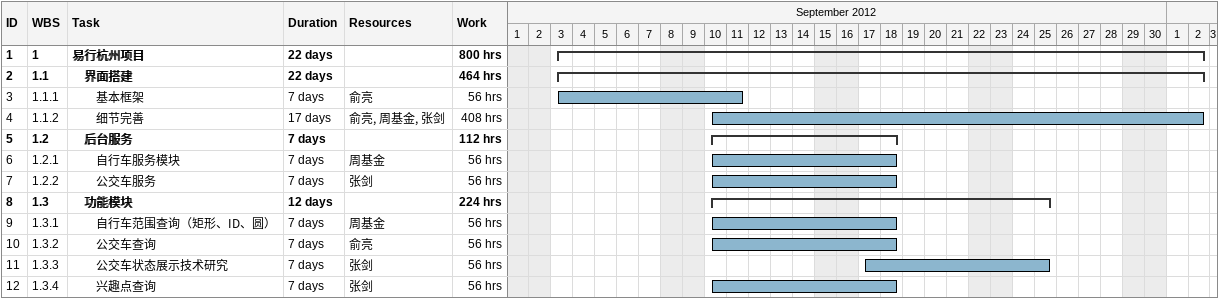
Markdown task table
| ID | WBS | Task | Duration | Start | Finish | Resources | Work (h) |
|---|---|---|---|---|---|---|---|
| 1 | 1 | **易行杭州项目** | 22d | 2012-09-03 | 2012-10-02 |  | 800 |
| 2 | 1.1 | **界面搭建** | 22d | 2012-09-03 | 2012-10-02 |  | 464 |
| 3 | 1.1.1 | 基本框架 | 7d | 2012-09-03 | 2012-09-11 | 俞亮 | 56 |
| 4 | 1.1.2 | 细节完善 | 17d | 2012-09-10 | 2012-10-02 | 俞亮, 周基金, 张剑 | 408 |
| 5 | 1.2 | **后台服务** | 7d | 2012-09-10 | 2012-09-18 |  | 112 |
| 6 | 1.2.1 | 自行车服务模块 | 7d | 2012-09-10 | 2012-09-18 | 周基金 | 56 |
| 7 | 1.2.2 | 公交车服务 | 7d | 2012-09-10 | 2012-09-18 | 张剑 | 56 |
| 8 | 1.3 | **功能模块** | 12d | 2012-09-10 | 2012-09-25 |  | 224 |
| 9 | 1.3.1 | 自行车范围查询（矩形、ID、圆） | 7d | 2012-09-10 | 2012-09-18 | 周基金 | 56 |
| 10 | 1.3.2 | 公交车查询 | 7d | 2012-09-10 | 2012-09-18 | 俞亮 | 56 |
| 11 | 1.3.3 | 公交车状态展示技术研究 | 7d | 2012-09-17 | 2012-09-25 | 张剑 | 56 |
| 12 | 1.3.4 | 兴趣点查询 | 7d | 2012-09-10 | 2012-09-18 | 张剑 | 56 |
